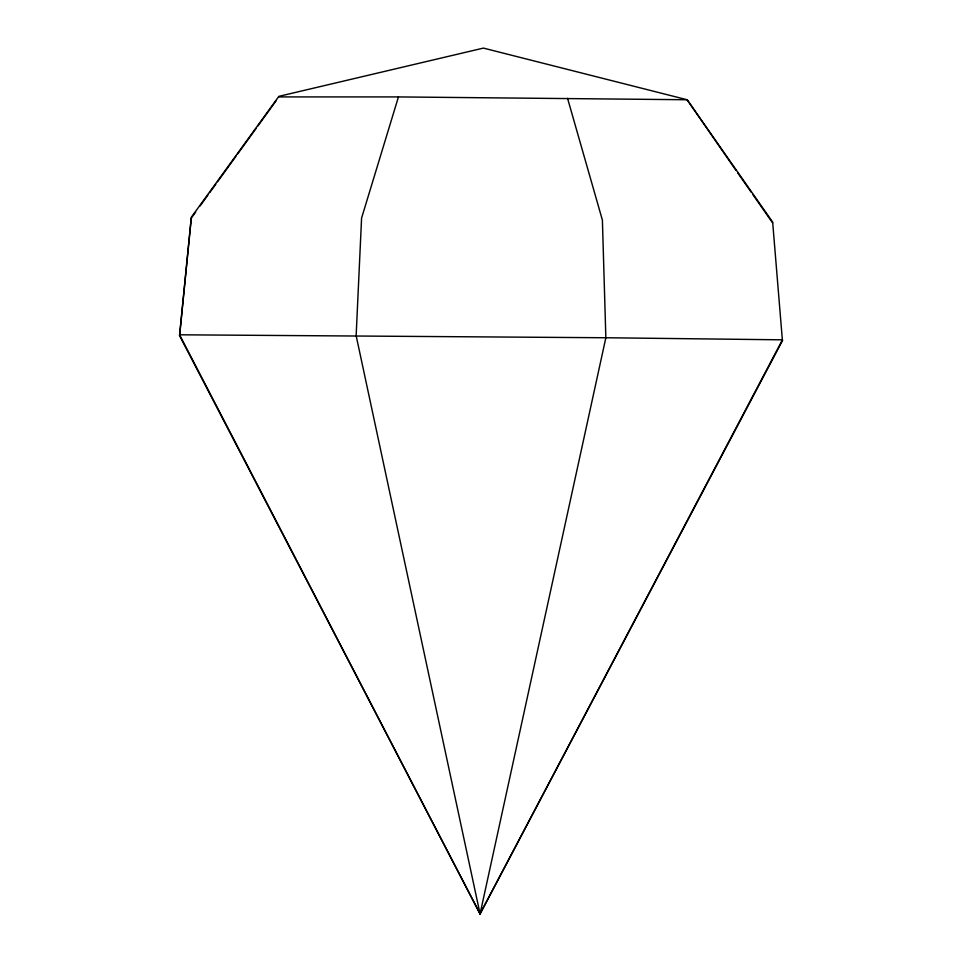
<?xml version="1.0" encoding="UTF-8"?>
<svg xmlns="http://www.w3.org/2000/svg" width="962" height="962" viewBox="0 0 962 962"><rect width="100%" height="100%" fill="white"/><g stroke="black" fill="none" stroke-linecap="round" stroke-linejoin="round"><path stroke-width="1.44" d="M179.569 335.666L191.306 217.268L278.872 96.344L483.417 48.1L687.133 99.747L772.654 222.114L782.431 340.692L480.062 913.9L179.569 335.666L191.306 218.097L195.683 212.037M278.86 96.921L398.448 96.921L687.133 99.747L735.882 170.226M782.431 340.692L782.431 339.827L605.856 337.746L179.569 334.8L480.062 913.9L782.431 339.827M398.448 96.921L361.58 218.097L356.144 335.666L480.062 913.9L605.856 337.746L602.392 220.106L567.556 98.34M480.062 913.9L480.711 910.966M200.06 205.976L207.936 195.082M209.692 192.653L215.825 184.175M217.568 181.746L235.955 156.301M237.71 153.872L256.096 128.427M257.852 126.01L276.238 100.565M737.589 172.679L751.274 192.292M752.981 194.745L772.654 222.956"/></g></svg>
